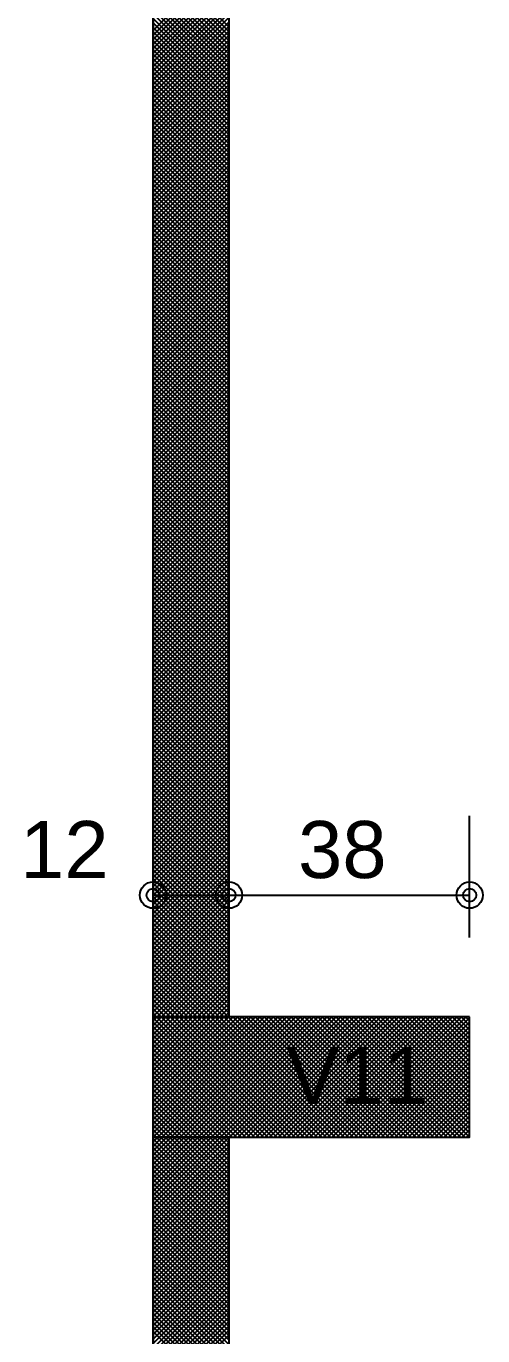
# Model space of a CAD drawing. Extents: x 0 to 119, y 0 to 84.
# Drawn here: x 12.28 to 13.722, y 46.363 to 50.496 of the extents above; entities that cross this region are included whole.
import ezdxf

# ---------------------------------------------------------------- set-up
doc = ezdxf.new("R2010")
doc.units = 0
doc.header["$MEASUREMENT"] = 0
for name, color, linetype in [('29', 9, 'CONTINUOUS'), ('3', 7, 'CONTINUOUS'), ('32', 250, 'CONTINUOUS'), ('6', 178, 'CONTINUOUS')]:
    doc.layers.add(name, color=color, linetype=linetype)
doc.styles.add('TQS_ARIAL', font='arial.ttf')

msp = doc.modelspace()

# ---------------------------------------------------------------- linework, layer by layer
at = {"layer": '29', "color": 9, "linetype": 'Continuous'}
for p, q in [((12.6805, 50.732836), (12.9205, 50.492836)), ((12.6805, 50.482429), (12.9205, 50.722429)), ((12.6805, 50.718694), (12.9205, 50.478694)), ((12.6805, 50.468287), (12.9205, 50.708287)), ((12.6805, 50.704552), (12.9205, 50.464552)), ((12.6805, 50.454144), (12.9205, 50.694144)), ((12.6805, 50.69041), (12.9205, 50.45041)), ((12.6805, 50.440002), (12.9205, 50.680002)), ((12.6805, 50.676267), (12.9205, 50.436267)), ((12.6805, 50.42586), (12.9205, 50.66586)), ((12.6805, 50.662125), (12.9205, 50.422125)), ((12.6805, 50.411718), (12.9205, 50.651718)), ((12.6805, 50.647983), (12.9205, 50.407983)), ((12.6805, 50.397576), (12.9205, 50.637576)), ((12.6805, 50.633841), (12.9205, 50.393841)), ((12.6805, 50.383434), (12.9205, 50.623434)), ((12.6805, 50.619699), (12.9205, 50.379699)), ((12.6805, 50.369292), (12.9205, 50.609292)), ((12.6805, 50.605557), (12.9205, 50.365557)), ((12.6805, 50.355149), (12.9205, 50.595149)), ((12.6805, 50.591415), (12.9205, 50.351415)), ((12.6805, 50.341007), (12.9205, 50.581007)), ((12.6805, 50.577273), (12.9205, 50.337273)), ((12.6805, 50.326865), (12.9205, 50.566865)), ((12.6805, 50.56313), (12.9205, 50.32313)), ((12.6805, 50.312723), (12.9205, 50.552723)), ((12.6805, 50.548988), (12.9205, 50.308988)), ((12.6805, 50.298581), (12.9205, 50.538581)), ((12.6805, 50.534846), (12.9205, 50.294846)), ((12.6805, 50.284439), (12.9205, 50.524439)), ((12.6805, 50.520704), (12.9205, 50.280704)), ((12.6805, 50.270297), (12.9205, 50.510297)), ((12.6805, 50.506562), (12.9205, 50.266562)), ((12.6805, 50.256154), (12.9205, 50.496154)), ((12.6805, 50.49242), (12.9205, 50.25242)), ((12.6805, 50.242012), (12.9205, 50.482012)), ((12.6805, 50.478278), (12.9205, 50.238278)), ((12.6805, 50.22787), (12.9205, 50.46787)), ((12.6805, 50.464135), (12.9205, 50.224135)), ((12.6805, 50.213728), (12.9205, 50.453728)), ((12.6805, 50.449993), (12.9205, 50.209993)), ((12.6805, 50.199586), (12.9205, 50.439586)), ((12.6805, 50.435851), (12.9205, 50.195851)), ((12.6805, 50.185444), (12.9205, 50.425444)), ((12.6805, 50.421709), (12.9205, 50.181709)), ((12.6805, 50.171302), (12.9205, 50.411302)), ((12.6805, 50.407567), (12.9205, 50.167567)), ((12.6805, 50.15716), (12.9205, 50.39716)), ((12.6805, 50.393425), (12.9205, 50.153425)), ((12.6805, 50.143017), (12.9205, 50.383017)), ((12.6805, 50.379283), (12.9205, 50.139283)), ((12.6805, 50.128875), (12.9205, 50.368875)), ((12.6805, 50.36514), (12.9205, 50.12514)), ((12.6805, 50.114733), (12.9205, 50.354733)), ((12.6805, 50.350998), (12.9205, 50.110998)), ((12.6805, 50.100591), (12.9205, 50.340591)), ((12.6805, 50.336856), (12.9205, 50.096856)), ((12.6805, 50.086449), (12.9205, 50.326449)), ((12.6805, 50.322714), (12.9205, 50.082714)), ((12.6805, 50.072307), (12.9205, 50.312307)), ((12.6805, 50.308572), (12.9205, 50.068572)), ((12.6805, 50.058165), (12.9205, 50.298165)), ((12.6805, 50.29443), (12.9205, 50.05443)), ((12.6805, 50.044022), (12.9205, 50.284022)), ((12.6805, 50.280288), (12.9205, 50.040288)), ((12.6805, 50.02988), (12.9205, 50.26988)), ((12.6805, 50.266146), (12.9205, 50.026146)), ((12.6805, 50.015738), (12.9205, 50.255738)), ((12.6805, 50.252003), (12.9205, 50.012003)), ((12.6805, 50.001596), (12.9205, 50.241596)), ((12.6805, 50.237861), (12.9205, 49.997861)), ((12.6805, 49.987454), (12.9205, 50.227454)), ((12.6805, 50.223719), (12.9205, 49.983719)), ((12.6805, 49.973312), (12.9205, 50.213312)), ((12.6805, 50.209577), (12.9205, 49.969577)), ((12.6805, 49.95917), (12.9205, 50.19917)), ((12.6805, 50.195435), (12.9205, 49.955435)), ((12.6805, 49.945027), (12.9205, 50.185027)), ((12.6805, 50.181293), (12.9205, 49.941293)), ((12.6805, 49.930885), (12.9205, 50.170885)), ((12.6805, 50.167151), (12.9205, 49.927151)), ((12.6805, 49.916743), (12.9205, 50.156743)), ((12.6805, 50.153008), (12.9205, 49.913008)), ((12.6805, 49.902601), (12.9205, 50.142601)), ((12.6805, 50.138866), (12.9205, 49.898866)), ((12.6805, 49.888459), (12.9205, 50.128459)), ((12.6805, 50.124724), (12.9205, 49.884724)), ((12.6805, 49.874317), (12.9205, 50.114317)), ((12.6805, 50.110582), (12.9205, 49.870582)), ((12.6805, 49.860175), (12.9205, 50.100175)), ((12.6805, 50.09644), (12.9205, 49.85644)), ((12.6805, 49.846033), (12.9205, 50.086033)), ((12.6805, 50.082298), (12.9205, 49.842298)), ((12.6805, 49.83189), (12.9205, 50.07189)), ((12.6805, 50.068156), (12.9205, 49.828156)), ((12.6805, 49.817748), (12.9205, 50.057748)), ((12.6805, 50.054014), (12.9205, 49.814014)), ((12.6805, 49.803606), (12.9205, 50.043606)), ((12.6805, 50.039871), (12.9205, 49.799871)), ((12.6805, 49.789464), (12.9205, 50.029464)), ((12.6805, 50.025729), (12.9205, 49.785729)), ((12.6805, 49.775322), (12.9205, 50.015322)), ((12.6805, 50.011587), (12.9205, 49.771587)), ((12.6805, 49.76118), (12.9205, 50.00118)), ((12.6805, 49.997445), (12.9205, 49.757445)), ((12.6805, 49.747038), (12.9205, 49.987038)), ((12.6805, 49.983303), (12.9205, 49.743303)), ((12.6805, 49.732895), (12.9205, 49.972895)), ((12.6805, 49.969161), (12.9205, 49.729161)), ((12.6805, 49.718753), (12.9205, 49.958753)), ((12.6805, 49.955019), (12.9205, 49.715019)), ((12.6805, 49.704611), (12.9205, 49.944611)), ((12.6805, 49.940876), (12.9205, 49.700876)), ((12.6805, 49.690469), (12.9205, 49.930469)), ((12.6805, 49.926734), (12.9205, 49.686734)), ((12.6805, 49.676327), (12.9205, 49.916327)), ((12.6805, 49.912592), (12.9205, 49.672592)), ((12.6805, 49.662185), (12.9205, 49.902185)), ((12.6805, 49.89845), (12.9205, 49.65845)), ((12.6805, 49.648043), (12.9205, 49.888043)), ((12.6805, 49.884308), (12.9205, 49.644308)), ((12.6805, 49.633901), (12.9205, 49.873901)), ((12.6805, 49.870166), (12.9205, 49.630166)), ((12.6805, 49.619758), (12.9205, 49.859758)), ((12.6805, 49.856024), (12.9205, 49.616024)), ((12.6805, 49.605616), (12.9205, 49.845616)), ((12.6805, 49.841881), (12.9205, 49.601881)), ((12.6805, 49.591474), (12.9205, 49.831474)), ((12.6805, 49.827739), (12.9205, 49.587739)), ((12.6805, 49.577332), (12.9205, 49.817332)), ((12.6805, 49.813597), (12.9205, 49.573597)), ((12.6805, 49.56319), (12.9205, 49.80319)), ((12.6805, 49.799455), (12.9205, 49.559455)), ((12.6805, 49.549048), (12.9205, 49.789048)), ((12.6805, 49.785313), (12.9205, 49.545313)), ((12.6805, 49.534906), (12.9205, 49.774906)), ((12.6805, 49.771171), (12.9205, 49.531171)), ((12.6805, 49.520763), (12.9205, 49.760763)), ((12.6805, 49.757029), (12.9205, 49.517029)), ((12.6805, 49.506621), (12.9205, 49.746621)), ((12.6805, 49.742887), (12.9205, 49.502887)), ((12.6805, 49.492479), (12.9205, 49.732479)), ((12.6805, 49.728744), (12.9205, 49.488744)), ((12.6805, 49.478337), (12.9205, 49.718337)), ((12.6805, 49.714602), (12.9205, 49.474602)), ((12.6805, 49.464195), (12.9205, 49.704195)), ((12.6805, 49.70046), (12.9205, 49.46046)), ((12.6805, 49.450053), (12.9205, 49.690053)), ((12.6805, 49.686318), (12.9205, 49.446318)), ((12.6805, 49.435911), (12.9205, 49.675911)), ((12.6805, 49.672176), (12.9205, 49.432176)), ((12.6805, 49.421768), (12.9205, 49.661768)), ((12.6805, 49.658034), (12.9205, 49.418034)), ((12.6805, 49.407626), (12.9205, 49.647626)), ((12.6805, 49.643892), (12.9205, 49.403892)), ((12.6805, 49.393484), (12.9205, 49.633484)), ((12.6805, 49.629749), (12.9205, 49.389749)), ((12.6805, 49.379342), (12.9205, 49.619342)), ((12.6805, 49.615607), (12.9205, 49.375607)), ((12.6805, 49.3652), (12.9205, 49.6052)), ((12.6805, 49.601465), (12.9205, 49.361465)), ((12.6805, 49.351058), (12.9205, 49.591058)), ((12.6805, 49.587323), (12.9205, 49.347323)), ((12.6805, 49.336916), (12.9205, 49.576916)), ((12.6805, 49.573181), (12.9205, 49.333181)), ((12.6805, 49.322774), (12.9205, 49.562774)), ((12.6805, 49.559039), (12.9205, 49.319039)), ((12.6805, 49.308631), (12.9205, 49.548631)), ((12.6805, 49.544897), (12.9205, 49.304897)), ((12.6805, 49.294489), (12.9205, 49.534489)), ((12.6805, 49.530754), (12.9205, 49.290754)), ((12.6805, 49.280347), (12.9205, 49.520347)), ((12.6805, 49.516612), (12.9205, 49.276612)), ((12.6805, 49.266205), (12.9205, 49.506205)), ((12.6805, 49.50247), (12.9205, 49.26247)), ((12.6805, 49.252063), (12.9205, 49.492063)), ((12.6805, 49.488328), (12.9205, 49.248328)), ((12.6805, 49.237921), (12.9205, 49.477921)), ((12.6805, 49.474186), (12.9205, 49.234186)), ((12.6805, 49.223779), (12.9205, 49.463779)), ((12.6805, 49.460044), (12.9205, 49.220044)), ((12.6805, 49.209636), (12.9205, 49.449636)), ((12.6805, 49.445902), (12.9205, 49.205902)), ((12.6805, 49.195494), (12.9205, 49.435494)), ((12.6805, 49.43176), (12.9205, 49.19176)), ((12.6805, 49.181352), (12.9205, 49.421352)), ((12.6805, 49.417617), (12.9205, 49.177617)), ((12.6805, 49.16721), (12.9205, 49.40721)), ((12.6805, 49.403475), (12.9205, 49.163475)), ((12.6805, 49.153068), (12.9205, 49.393068)), ((12.6805, 49.389333), (12.9205, 49.149333)), ((12.6805, 49.138926), (12.9205, 49.378926)), ((12.6805, 49.375191), (12.9205, 49.135191)), ((12.6805, 49.124784), (12.9205, 49.364784)), ((12.6805, 49.361049), (12.9205, 49.121049)), ((12.6805, 49.110641), (12.9205, 49.350641)), ((12.6805, 49.346907), (12.9205, 49.106907)), ((12.6805, 49.096499), (12.9205, 49.336499)), ((12.6805, 49.332765), (12.9205, 49.092765)), ((12.6805, 49.082357), (12.9205, 49.322357)), ((12.6805, 49.318622), (12.9205, 49.078622)), ((12.6805, 49.068215), (12.9205, 49.308215)), ((12.6805, 49.30448), (12.9205, 49.06448)), ((12.6805, 49.054073), (12.9205, 49.294073)), ((12.6805, 49.290338), (12.9205, 49.050338)), ((12.6805, 49.039931), (12.9205, 49.279931)), ((12.6805, 49.276196), (12.9205, 49.036196)), ((12.6805, 49.025789), (12.9205, 49.265789)), ((12.6805, 49.262054), (12.9205, 49.022054)), ((12.6805, 49.011647), (12.9205, 49.251647)), ((12.6805, 49.247912), (12.9205, 49.007912)), ((12.6805, 48.997504), (12.9205, 49.237504)), ((12.6805, 49.23377), (12.9205, 48.99377)), ((12.6805, 48.983362), (12.9205, 49.223362)), ((12.6805, 49.219628), (12.9205, 48.979628)), ((12.6805, 48.96922), (12.9205, 49.20922)), ((12.6805, 49.205485), (12.9205, 48.965485)), ((12.6805, 48.955078), (12.9205, 49.195078)), ((12.6805, 49.191343), (12.9205, 48.951343)), ((12.6805, 48.940936), (12.9205, 49.180936)), ((12.6805, 49.177201), (12.9205, 48.937201)), ((12.6805, 48.926794), (12.9205, 49.166794)), ((12.6805, 49.163059), (12.9205, 48.923059)), ((12.6805, 48.912652), (12.9205, 49.152652)), ((12.6805, 49.148917), (12.9205, 48.908917)), ((12.6805, 48.898509), (12.9205, 49.138509)), ((12.6805, 49.134775), (12.9205, 48.894775)), ((12.6805, 48.884367), (12.9205, 49.124367)), ((12.6805, 49.120633), (12.9205, 48.880633)), ((12.6805, 48.870225), (12.9205, 49.110225)), ((12.6805, 49.10649), (12.9205, 48.86649)), ((12.6805, 48.856083), (12.9205, 49.096083)), ((12.6805, 49.092348), (12.9205, 48.852348)), ((12.6805, 48.841941), (12.9205, 49.081941)), ((12.6805, 49.078206), (12.9205, 48.838206)), ((12.6805, 48.827799), (12.9205, 49.067799)), ((12.6805, 49.064064), (12.9205, 48.824064)), ((12.6805, 48.813657), (12.9205, 49.053657)), ((12.6805, 49.049922), (12.9205, 48.809922)), ((12.6805, 48.799515), (12.9205, 49.039515)), ((12.6805, 49.03578), (12.9205, 48.79578)), ((12.6805, 48.785372), (12.9205, 49.025372)), ((12.6805, 49.021638), (12.9205, 48.781638)), ((12.6805, 48.77123), (12.9205, 49.01123)), ((12.6805, 49.007495), (12.9205, 48.767495)), ((12.6805, 48.757088), (12.9205, 48.997088)), ((12.6805, 48.993353), (12.9205, 48.753353)), ((12.6805, 48.742946), (12.9205, 48.982946)), ((12.6805, 48.979211), (12.9205, 48.739211)), ((12.6805, 48.728804), (12.9205, 48.968804)), ((12.6805, 48.965069), (12.9205, 48.725069)), ((12.6805, 48.714662), (12.9205, 48.954662)), ((12.6805, 48.950927), (12.9205, 48.710927)), ((12.6805, 48.70052), (12.9205, 48.94052)), ((12.6805, 48.936785), (12.9205, 48.696785)), ((12.6805, 48.686377), (12.9205, 48.926377)), ((12.6805, 48.922643), (12.9205, 48.682643)), ((12.6805, 48.672235), (12.9205, 48.912235)), ((12.6805, 48.908501), (12.9205, 48.668501)), ((12.6805, 48.658093), (12.9205, 48.898093)), ((12.6805, 48.894358), (12.9205, 48.654358)), ((12.6805, 48.643951), (12.9205, 48.883951)), ((12.6805, 48.880216), (12.9205, 48.640216)), ((12.6805, 48.629809), (12.9205, 48.869809)), ((12.6805, 48.866074), (12.9205, 48.626074)), ((12.6805, 48.615667), (12.9205, 48.855667)), ((12.6805, 48.851932), (12.9205, 48.611932)), ((12.6805, 48.601525), (12.9205, 48.841525)), ((12.6805, 48.83779), (12.9205, 48.59779)), ((12.6805, 48.587382), (12.9205, 48.827382)), ((12.6805, 48.823648), (12.9205, 48.583648)), ((12.6805, 48.57324), (12.9205, 48.81324)), ((12.6805, 48.809506), (12.9205, 48.569506)), ((12.6805, 48.559098), (12.9205, 48.799098)), ((12.6805, 48.795363), (12.9205, 48.555363)), ((12.6805, 48.544956), (12.9205, 48.784956)), ((12.6805, 48.781221), (12.9205, 48.541221)), ((12.6805, 48.530814), (12.9205, 48.770814)), ((12.6805, 48.767079), (12.9205, 48.527079)), ((12.6805, 48.516672), (12.9205, 48.756672)), ((12.6805, 48.752937), (12.9205, 48.512937)), ((12.6805, 48.50253), (12.9205, 48.74253)), ((12.6805, 48.738795), (12.9205, 48.498795)), ((12.6805, 48.488388), (12.9205, 48.728388)), ((12.6805, 48.724653), (12.9205, 48.484653)), ((12.6805, 48.474245), (12.9205, 48.714245)), ((12.6805, 48.710511), (12.9205, 48.470511)), ((12.6805, 48.460103), (12.9205, 48.700103)), ((12.6805, 48.696368), (12.9205, 48.456368)), ((12.6805, 48.445961), (12.9205, 48.685961)), ((12.6805, 48.682226), (12.9205, 48.442226)), ((12.6805, 48.431819), (12.9205, 48.671819)), ((12.6805, 48.668084), (12.9205, 48.428084)), ((12.6805, 48.417677), (12.9205, 48.657677)), ((12.6805, 48.653942), (12.9205, 48.413942)), ((12.6805, 48.403535), (12.9205, 48.643535)), ((12.6805, 48.6398), (12.9205, 48.3998)), ((12.6805, 48.389393), (12.9205, 48.629393)), ((12.6805, 48.625658), (12.9205, 48.385658)), ((12.6805, 48.37525), (12.9205, 48.61525)), ((12.6805, 48.611516), (12.9205, 48.371516)), ((12.6805, 48.361108), (12.9205, 48.601108)), ((12.6805, 48.597374), (12.9205, 48.357374)), ((12.6805, 48.346966), (12.9205, 48.586966)), ((12.6805, 48.583231), (12.9205, 48.343231)), ((12.6805, 48.332824), (12.9205, 48.572824)), ((12.6805, 48.569089), (12.9205, 48.329089)), ((12.6805, 48.318682), (12.9205, 48.558682)), ((12.6805, 48.554947), (12.9205, 48.314947)), ((12.6805, 48.30454), (12.9205, 48.54454)), ((12.6805, 48.540805), (12.9205, 48.300805)), ((12.6805, 48.290398), (12.9205, 48.530398)), ((12.6805, 48.526663), (12.9205, 48.286663)), ((12.6805, 48.276255), (12.9205, 48.516255)), ((12.6805, 48.512521), (12.9205, 48.272521)), ((12.6805, 48.262113), (12.9205, 48.502113)), ((12.6805, 48.498379), (12.9205, 48.258379)), ((12.6805, 48.247971), (12.9205, 48.487971)), ((12.6805, 48.484236), (12.9205, 48.244236)), ((12.6805, 48.233829), (12.9205, 48.473829)), ((12.6805, 48.470094), (12.9205, 48.230094)), ((12.6805, 48.219687), (12.9205, 48.459687)), ((12.6805, 48.455952), (12.9205, 48.215952)), ((12.6805, 48.205545), (12.9205, 48.445545)), ((12.6805, 48.44181), (12.9205, 48.20181)), ((12.6805, 48.191403), (12.9205, 48.431403)), ((12.6805, 48.427668), (12.9205, 48.187668)), ((12.6805, 48.177261), (12.9205, 48.417261)), ((12.6805, 48.413526), (12.9205, 48.173526)), ((12.6805, 48.163118), (12.9205, 48.403118)), ((12.6805, 48.399384), (12.9205, 48.159384)), ((12.6805, 48.148976), (12.9205, 48.388976)), ((12.6805, 48.385242), (12.9205, 48.145242)), ((12.6805, 48.134834), (12.9205, 48.374834)), ((12.6805, 48.371099), (12.9205, 48.131099)), ((12.6805, 48.120692), (12.9205, 48.360692)), ((12.6805, 48.356957), (12.9205, 48.116957)), ((12.6805, 48.10655), (12.9205, 48.34655)), ((12.6805, 48.342815), (12.9205, 48.102815)), ((12.6805, 48.092408), (12.9205, 48.332408)), ((12.6805, 48.328673), (12.9205, 48.088673)), ((12.6805, 48.078266), (12.9205, 48.318266)), ((12.6805, 48.314531), (12.9205, 48.074531)), ((12.6805, 48.064123), (12.9205, 48.304123)), ((12.6805, 48.300389), (12.9205, 48.060389)), ((12.6805, 48.049981), (12.9205, 48.289981)), ((12.6805, 48.286247), (12.9205, 48.046247)), ((12.6805, 48.035839), (12.9205, 48.275839)), ((12.6805, 48.272104), (12.9205, 48.032104)), ((12.6805, 48.021697), (12.9205, 48.261697)), ((12.6805, 48.257962), (12.9205, 48.017962)), ((12.6805, 48.007555), (12.9205, 48.247555)), ((12.6805, 48.24382), (12.9205, 48.00382)), ((12.6805, 47.993413), (12.9205, 48.233413)), ((12.6805, 48.229678), (12.9205, 47.989678)), ((12.6805, 47.979271), (12.9205, 48.219271)), ((12.6805, 48.215536), (12.9205, 47.975536)), ((12.6805, 47.965129), (12.9205, 48.205129)), ((12.6805, 48.201394), (12.9205, 47.961394)), ((12.6805, 47.950986), (12.9205, 48.190986)), ((12.6805, 48.187252), (12.9205, 47.947252)), ((12.6805, 47.936844), (12.9205, 48.176844)), ((12.6805, 48.173109), (12.9205, 47.933109)), ((12.6805, 47.922702), (12.9205, 48.162702)), ((12.6805, 48.158967), (12.9205, 47.918967)), ((12.6805, 47.90856), (12.9205, 48.14856)), ((12.6805, 48.144825), (12.9205, 47.904825)), ((12.6805, 47.894418), (12.9205, 48.134418)), ((12.6805, 48.130683), (12.9205, 47.890683)), ((12.6805, 47.880276), (12.9205, 48.120276)), ((12.6805, 48.116541), (12.9205, 47.876541)), ((12.6805, 47.866134), (12.9205, 48.106134)), ((12.6805, 48.102399), (12.9205, 47.862399)), ((12.6805, 47.851991), (12.9205, 48.091991)), ((12.6805, 48.088257), (12.9205, 47.848257)), ((12.6805, 47.837849), (12.9205, 48.077849)), ((12.6805, 48.074115), (12.9205, 47.834115)), ((12.6805, 47.823707), (12.9205, 48.063707)), ((12.6805, 48.059972), (12.9205, 47.819972)), ((12.6805, 47.809565), (12.9205, 48.049565)), ((12.6805, 48.04583), (12.9205, 47.80583)), ((12.6805, 47.795423), (12.9205, 48.035423)), ((12.6805, 48.031688), (12.9205, 47.791688)), ((12.6805, 47.781281), (12.9205, 48.021281)), ((12.6805, 48.017546), (12.9205, 47.777546)), ((12.6805, 47.767139), (12.9205, 48.007139)), ((12.6805, 48.003404), (12.9205, 47.763404)), ((12.6805, 47.752996), (12.9205, 47.992996)), ((12.6805, 47.989262), (12.9205, 47.749262)), ((12.6805, 47.738854), (12.9205, 47.978854)), ((12.6805, 47.97512), (12.9205, 47.73512)), ((12.6805, 47.724712), (12.9205, 47.964712)), ((12.6805, 47.960977), (12.9205, 47.720977)), ((12.6805, 47.71057), (12.9205, 47.95057)), ((12.6805, 47.946835), (12.9205, 47.706835)), ((12.6805, 47.696428), (12.9205, 47.936428)), ((12.6805, 47.932693), (12.9205, 47.692693)), ((12.6805, 47.682286), (12.9205, 47.922286)), ((12.6805, 47.918551), (12.9205, 47.678551)), ((12.6805, 47.668144), (12.9205, 47.908144)), ((12.6805, 47.904409), (12.9205, 47.664409)), ((12.6805, 47.654002), (12.9205, 47.894002)), ((12.6805, 47.890267), (12.9205, 47.650267)), ((12.6805, 47.639859), (12.9205, 47.879859)), ((12.6805, 47.876125), (12.9205, 47.636125)), ((12.6805, 47.625717), (12.9205, 47.865717)), ((12.6805, 47.861982), (12.9205, 47.621982)), ((12.6805, 47.611575), (12.9205, 47.851575)), ((12.6805, 47.84784), (12.9205, 47.60784)), ((12.6805, 47.597433), (12.9205, 47.837433)), ((12.6805, 47.833698), (12.9205, 47.593698)), ((12.6805, 47.583291), (12.9205, 47.823291)), ((12.6805, 47.819556), (12.9205, 47.579556)), ((12.6805, 47.569149), (12.9205, 47.809149)), ((12.6805, 47.805414), (12.9205, 47.565414)), ((12.6805, 47.555007), (12.9205, 47.795007)), ((12.6805, 47.791272), (12.9205, 47.551272)), ((12.6805, 47.540864), (12.9205, 47.780864)), ((12.6805, 47.77713), (12.9205, 47.53713)), ((12.6805, 47.526722), (12.9205, 47.766722)), ((12.6805, 47.762988), (12.9205, 47.522988)), ((12.6805, 47.51258), (12.9205, 47.75258)), ((12.6805, 47.748845), (12.9205, 47.508845)), ((12.6805, 47.498438), (12.9205, 47.738438)), ((12.6805, 47.734703), (12.9205, 47.494703)), ((12.6805, 47.484296), (12.9205, 47.724296)), ((12.6805, 47.720561), (12.9205, 47.480561)), ((12.6805, 47.470154), (12.9205, 47.710154)), ((12.6805, 47.706419), (12.9205, 47.466419)), ((12.6805, 47.456012), (12.9205, 47.696012)), ((12.6805, 47.692277), (12.9205, 47.452277)), ((12.6805, 47.441869), (12.9205, 47.681869)), ((12.6805, 47.678135), (12.9205, 47.438135)), ((12.6805, 47.427727), (12.9205, 47.667727)), ((12.6805, 47.663993), (12.9205, 47.423993)), ((12.6805, 47.413585), (12.9205, 47.653585)), ((12.6805, 47.64985), (12.9205, 47.40985)), ((12.6805, 47.399443), (12.9205, 47.639443)), ((12.6805, 47.635708), (12.9205, 47.395708)), ((12.6805, 47.385301), (12.9205, 47.625301)), ((12.6805, 47.621566), (12.9205, 47.381566)), ((12.6805, 47.371159), (12.9205, 47.611159)), ((12.6805, 47.607424), (12.918044, 47.36988)), ((12.6805, 47.593282), (12.903902, 47.36988)), ((12.6805, 47.57914), (12.88976, 47.36988)), ((12.693363, 47.36988), (12.9205, 47.597017)), ((12.707506, 47.36988), (12.9205, 47.582875)), ((12.6805, 47.564998), (12.875618, 47.36988)), ((12.6805, 47.550856), (12.861476, 47.36988)), ((12.6805, 47.536713), (12.847333, 47.36988)), ((12.721648, 47.36988), (12.9205, 47.568732)), ((12.73579, 47.36988), (12.9205, 47.55459)), ((12.749932, 47.36988), (12.9205, 47.540448)), ((12.6805, 47.522571), (12.833191, 47.36988)), ((12.6805, 47.508429), (12.819049, 47.36988)), ((12.6805, 47.494287), (12.804907, 47.36988)), ((12.764074, 47.36988), (12.9205, 47.526306)), ((12.778216, 47.36988), (12.9205, 47.512164)), ((12.792358, 47.36988), (12.9205, 47.498022)), ((12.6805, 47.480145), (12.790765, 47.36988)), ((12.6805, 47.466003), (12.776623, 47.36988)), ((12.6805, 47.451861), (12.762481, 47.36988)), ((12.806501, 47.36988), (12.9205, 47.48388)), ((12.820643, 47.36988), (12.9205, 47.469737)), ((12.834785, 47.36988), (12.9205, 47.455595)), ((12.6805, 47.437718), (12.748339, 47.36988)), ((12.6805, 47.423576), (12.734196, 47.36988)), ((12.6805, 47.409434), (12.720054, 47.36988)), ((12.848927, 47.36988), (12.9205, 47.441453)), ((12.863069, 47.36988), (12.9205, 47.427311)), ((12.877211, 47.36988), (12.9205, 47.413169)), ((12.6805, 47.395292), (12.705912, 47.36988)), ((12.6805, 47.38115), (12.69177, 47.36988)), ((12.6805, 46.98988), (13.061059, 47.36988)), ((12.6805, 47.003463), (13.046917, 47.36988)), ((12.6805, 47.017605), (13.032775, 47.36988)), ((12.6805, 47.031748), (13.018633, 47.36988)), ((12.6805, 47.04589), (13.00449, 47.36988)), ((12.6805, 47.060032), (12.990348, 47.36988)), ((12.6805, 47.074174), (12.976206, 47.36988)), ((12.6805, 47.088316), (12.962064, 47.36988)), ((12.6805, 47.102458), (12.947922, 47.36988)), ((12.6805, 47.1166), (12.93378, 47.36988)), ((12.6805, 47.130742), (12.919638, 47.36988)), ((12.6805, 47.144885), (12.905495, 47.36988)), ((12.6805, 47.159027), (12.891353, 47.36988)), ((12.6805, 47.173169), (12.877211, 47.36988)), ((12.6805, 47.187311), (12.863069, 47.36988)), ((12.6805, 47.201453), (12.848927, 47.36988)), ((12.6805, 47.215595), (12.834785, 47.36988)), ((12.6805, 47.229737), (12.820643, 47.36988)), ((12.6805, 47.24388), (12.806501, 47.36988)), ((12.6805, 47.258022), (12.792358, 47.36988)), ((12.6805, 47.272164), (12.778216, 47.36988)), ((12.6805, 47.286306), (12.764074, 47.36988)), ((12.6805, 47.300448), (12.749932, 47.36988)), ((12.6805, 47.31459), (12.73579, 47.36988)), ((12.6805, 47.328732), (12.721648, 47.36988)), ((12.6805, 47.342875), (12.707506, 47.36988)), ((12.6805, 47.357017), (12.693363, 47.36988)), ((12.6805, 47.367008), (13.057628, 46.98988)), ((12.69177, 47.36988), (13.07177, 46.98988)), ((12.695201, 46.98988), (13.075201, 47.36988)), ((12.705912, 47.36988), (13.085912, 46.98988)), ((12.709343, 46.98988), (13.089343, 47.36988)), ((12.720054, 47.36988), (13.100054, 46.98988)), ((12.723485, 46.98988), (13.103485, 47.36988)), ((12.734196, 47.36988), (13.114196, 46.98988)), ((12.737628, 46.98988), (13.117628, 47.36988)), ((12.748339, 47.36988), (13.128339, 46.98988)), ((12.75177, 46.98988), (13.13177, 47.36988)), ((12.762481, 47.36988), (13.142481, 46.98988)), ((12.765912, 46.98988), (13.145912, 47.36988)), ((12.776623, 47.36988), (13.156623, 46.98988)), ((12.780054, 46.98988), (13.160054, 47.36988)), ((12.790765, 47.36988), (13.170765, 46.98988)), ((12.794196, 46.98988), (13.174196, 47.36988)), ((12.804907, 47.36988), (13.184907, 46.98988)), ((12.808338, 46.98988), (13.188338, 47.36988)), ((12.819049, 47.36988), (13.199049, 46.98988)), ((12.82248, 46.98988), (13.20248, 47.36988)), ((12.833191, 47.36988), (13.213191, 46.98988)), ((12.836622, 46.98988), (13.216622, 47.36988)), ((12.847333, 47.36988), (13.227333, 46.98988)), ((12.850765, 46.98988), (13.230765, 47.36988)), ((12.861476, 47.36988), (13.241476, 46.98988)), ((12.864907, 46.98988), (13.244907, 47.36988)), ((12.875618, 47.36988), (13.255618, 46.98988)), ((12.879049, 46.98988), (13.259049, 47.36988)), ((12.88976, 47.36988), (13.26976, 46.98988)), ((12.891353, 47.36988), (12.9205, 47.399027)), ((12.893191, 46.98988), (13.273191, 47.36988)), ((12.903902, 47.36988), (13.283902, 46.98988)), ((12.905495, 47.36988), (12.9205, 47.384885)), ((12.907333, 46.98988), (13.287333, 47.36988)), ((12.918044, 47.36988), (13.298044, 46.98988)), ((12.921475, 46.98988), (13.301475, 47.36988)), ((12.932186, 47.36988), (13.312186, 46.98988)), ((12.935617, 46.98988), (13.315617, 47.36988)), ((12.946328, 47.36988), (13.326328, 46.98988)), ((12.94976, 46.98988), (13.32976, 47.36988)), ((12.960471, 47.36988), (13.340471, 46.98988)), ((12.963902, 46.98988), (13.343902, 47.36988)), ((12.974613, 47.36988), (13.354613, 46.98988)), ((12.978044, 46.98988), (13.358044, 47.36988)), ((12.988755, 47.36988), (13.368755, 46.98988)), ((12.992186, 46.98988), (13.372186, 47.36988)), ((13.002897, 47.36988), (13.382897, 46.98988)), ((13.006328, 46.98988), (13.386328, 47.36988)), ((13.017039, 47.36988), (13.397039, 46.98988)), ((13.02047, 46.98988), (13.40047, 47.36988)), ((13.031181, 47.36988), (13.411181, 46.98988)), ((13.034612, 46.98988), (13.414612, 47.36988)), ((13.045323, 47.36988), (13.425323, 46.98988)), ((13.048755, 46.98988), (13.428755, 47.36988)), ((13.059466, 47.36988), (13.439466, 46.98988)), ((13.062897, 46.98988), (13.442897, 47.36988)), ((13.073608, 47.36988), (13.453608, 46.98988)), ((13.077039, 46.98988), (13.457039, 47.36988)), ((13.08775, 47.36988), (13.46775, 46.98988)), ((13.091181, 46.98988), (13.471181, 47.36988)), ((13.101892, 47.36988), (13.481892, 46.98988)), ((13.105323, 46.98988), (13.485323, 47.36988)), ((13.116034, 47.36988), (13.496034, 46.98988)), ((13.119465, 46.98988), (13.499465, 47.36988)), ((13.130176, 47.36988), (13.510176, 46.98988)), ((13.133607, 46.98988), (13.513607, 47.36988)), ((13.144318, 47.36988), (13.524318, 46.98988)), ((13.147749, 46.98988), (13.527749, 47.36988)), ((13.15846, 47.36988), (13.53846, 46.98988)), ((13.161892, 46.98988), (13.541892, 47.36988)), ((13.172603, 47.36988), (13.552603, 46.98988)), ((13.176034, 46.98988), (13.556034, 47.36988)), ((13.186745, 47.36988), (13.566745, 46.98988)), ((13.190176, 46.98988), (13.570176, 47.36988)), ((13.200887, 47.36988), (13.580887, 46.98988)), ((13.204318, 46.98988), (13.584318, 47.36988)), ((13.215029, 47.36988), (13.595029, 46.98988)), ((13.21846, 46.98988), (13.59846, 47.36988)), ((13.229171, 47.36988), (13.609171, 46.98988)), ((13.232602, 46.98988), (13.612602, 47.36988)), ((13.243313, 47.36988), (13.623313, 46.98988)), ((13.246744, 46.98988), (13.626744, 47.36988)), ((13.257455, 47.36988), (13.637455, 46.98988)), ((13.260887, 46.98988), (13.640887, 47.36988)), ((13.271598, 47.36988), (13.651598, 46.98988)), ((13.275029, 46.98988), (13.655029, 47.36988)), ((13.28574, 47.36988), (13.66574, 46.98988)), ((13.289171, 46.98988), (13.669171, 47.36988)), ((13.299882, 47.36988), (13.6805, 46.98988)), ((13.303313, 46.98988), (13.6805, 47.367067)), ((13.314024, 47.36988), (13.6805, 47.003404)), ((13.328166, 47.36988), (13.6805, 47.017546)), ((13.342308, 47.36988), (13.6805, 47.031688)), ((13.35645, 47.36988), (13.6805, 47.04583)), ((13.370593, 47.36988), (13.6805, 47.059972)), ((13.384735, 47.36988), (13.6805, 47.074115)), ((13.398877, 47.36988), (13.6805, 47.088257)), ((13.413019, 47.36988), (13.6805, 47.102399)), ((13.427161, 47.36988), (13.6805, 47.116541)), ((13.441303, 47.36988), (13.6805, 47.130683)), ((13.455445, 47.36988), (13.6805, 47.144825)), ((13.469587, 47.36988), (13.6805, 47.158967)), ((13.48373, 47.36988), (13.6805, 47.173109)), ((13.497872, 47.36988), (13.6805, 47.187252)), ((13.512014, 47.36988), (13.6805, 47.201394)), ((13.526156, 47.36988), (13.6805, 47.215536)), ((13.540298, 47.36988), (13.6805, 47.229678)), ((13.55444, 47.36988), (13.6805, 47.24382)), ((13.568582, 47.36988), (13.6805, 47.257962)), ((13.582725, 47.36988), (13.6805, 47.272104)), ((13.596867, 47.36988), (13.6805, 47.286247)), ((13.611009, 47.36988), (13.6805, 47.300389)), ((13.625151, 47.36988), (13.6805, 47.314531)), ((13.639293, 47.36988), (13.6805, 47.328673)), ((13.653435, 47.36988), (13.6805, 47.342815)), ((13.667577, 47.36988), (13.6805, 47.356957)), ((12.6805, 47.352866), (13.043486, 46.98988)), ((12.6805, 47.338723), (13.029344, 46.98988)), ((13.317455, 46.98988), (13.6805, 47.352925)), ((13.331597, 46.98988), (13.6805, 47.338783)), ((12.6805, 47.324581), (13.015201, 46.98988)), ((12.6805, 47.310439), (13.001059, 46.98988)), ((12.6805, 47.296297), (12.986917, 46.98988)), ((13.345739, 46.98988), (13.6805, 47.324641)), ((13.359881, 46.98988), (13.6805, 47.310499)), ((13.374024, 46.98988), (13.6805, 47.296356)), ((12.6805, 47.282155), (12.972775, 46.98988)), ((12.6805, 47.268013), (12.958633, 46.98988)), ((12.6805, 47.253871), (12.944491, 46.98988)), ((13.388166, 46.98988), (13.6805, 47.282214)), ((13.402308, 46.98988), (13.6805, 47.268072)), ((13.41645, 46.98988), (13.6805, 47.25393)), ((12.6805, 47.239729), (12.930349, 46.98988)), ((12.6805, 47.225586), (12.916207, 46.98988)), ((12.6805, 47.211444), (12.902064, 46.98988)), ((13.430592, 46.98988), (13.6805, 47.239788)), ((13.444734, 46.98988), (13.6805, 47.225646)), ((13.458876, 46.98988), (13.6805, 47.211504)), ((12.6805, 47.197302), (12.887922, 46.98988)), ((12.6805, 47.18316), (12.87378, 46.98988)), ((12.6805, 47.169018), (12.859638, 46.98988)), ((13.473019, 46.98988), (13.6805, 47.197362)), ((13.487161, 46.98988), (13.6805, 47.183219)), ((13.501303, 46.98988), (13.6805, 47.169077)), ((12.6805, 47.154876), (12.845496, 46.98988)), ((12.6805, 47.140734), (12.831354, 46.98988)), ((12.6805, 47.126591), (12.817212, 46.98988)), ((13.515445, 46.98988), (13.6805, 47.154935)), ((13.529587, 46.98988), (13.6805, 47.140793)), ((13.543729, 46.98988), (13.6805, 47.126651)), ((12.6805, 47.112449), (12.803069, 46.98988)), ((12.6805, 47.098307), (12.788927, 46.98988)), ((12.6805, 47.084165), (12.774785, 46.98988)), ((13.557871, 46.98988), (13.6805, 47.112509)), ((13.572014, 46.98988), (13.6805, 47.098367)), ((13.586156, 46.98988), (13.6805, 47.084224)), ((12.6805, 47.070023), (12.760643, 46.98988)), ((12.6805, 47.055881), (12.746501, 46.98988)), ((12.6805, 47.041739), (12.732359, 46.98988)), ((13.600298, 46.98988), (13.6805, 47.070082)), ((13.61444, 46.98988), (13.6805, 47.05594)), ((13.628582, 46.98988), (13.6805, 47.041798)), ((12.6805, 47.027596), (12.718217, 46.98988)), ((12.6805, 47.013454), (12.704074, 46.98988)), ((12.6805, 46.999312), (12.689932, 46.98988)), ((13.642724, 46.98988), (13.6805, 47.027656)), ((13.656866, 46.98988), (13.6805, 47.013514)), ((13.671008, 46.98988), (13.6805, 46.999372)), ((12.6805, 46.748905), (12.9205, 46.98988)), ((12.6805, 46.763047), (12.907333, 46.98988)), ((12.6805, 46.777189), (12.893191, 46.98988)), ((12.6805, 46.791331), (12.879049, 46.98988)), ((12.6805, 46.805473), (12.864907, 46.98988)), ((12.6805, 46.819616), (12.850765, 46.98988)), ((12.6805, 46.833758), (12.836622, 46.98988)), ((12.6805, 46.8479), (12.82248, 46.98988)), ((12.6805, 46.862042), (12.808338, 46.98988)), ((12.6805, 46.876184), (12.794196, 46.98988)), ((12.6805, 46.890326), (12.780054, 46.98988)), ((12.6805, 46.904468), (12.765912, 46.98988)), ((12.6805, 46.91861), (12.75177, 46.98988)), ((12.6805, 46.932753), (12.737628, 46.98988)), ((12.6805, 46.946895), (12.723485, 46.98988)), ((12.6805, 46.961037), (12.709343, 46.98988)), ((12.6805, 46.975179), (12.695201, 46.98988)), ((12.6805, 46.98517), (12.9205, 46.74517)), ((12.6805, 46.734763), (12.9205, 46.974763)), ((12.6805, 46.971028), (12.9205, 46.731028)), ((12.6805, 46.720621), (12.9205, 46.960621)), ((12.6805, 46.956886), (12.9205, 46.716886)), ((12.689932, 46.98988), (12.9205, 46.759312)), ((12.704074, 46.98988), (12.9205, 46.773454)), ((12.718217, 46.98988), (12.9205, 46.787596)), ((12.732359, 46.98988), (12.9205, 46.801739)), ((12.746501, 46.98988), (12.9205, 46.815881)), ((12.760643, 46.98988), (12.9205, 46.830023)), ((12.774785, 46.98988), (12.9205, 46.844165)), ((12.788927, 46.98988), (12.9205, 46.858307)), ((12.803069, 46.98988), (12.9205, 46.872449)), ((12.817212, 46.98988), (12.9205, 46.886591)), ((12.831354, 46.98988), (12.9205, 46.900734)), ((12.845496, 46.98988), (12.9205, 46.914876)), ((12.859638, 46.98988), (12.9205, 46.929018)), ((12.87378, 46.98988), (12.9205, 46.94316)), ((12.887922, 46.98988), (12.9205, 46.957302)), ((12.902064, 46.98988), (12.9205, 46.971444)), ((12.916207, 46.98988), (12.9205, 46.985586)), ((12.6805, 46.706478), (12.9205, 46.946478)), ((12.6805, 46.942744), (12.9205, 46.702744)), ((12.6805, 46.692336), (12.9205, 46.932336)), ((12.6805, 46.928602), (12.9205, 46.688602)), ((12.6805, 46.678194), (12.9205, 46.918194)), ((12.6805, 46.914459), (12.9205, 46.674459)), ((12.6805, 46.664052), (12.9205, 46.904052)), ((12.6805, 46.900317), (12.9205, 46.660317)), ((12.6805, 46.64991), (12.9205, 46.88991)), ((12.6805, 46.886175), (12.9205, 46.646175)), ((12.6805, 46.635768), (12.9205, 46.875768)), ((12.6805, 46.872033), (12.9205, 46.632033)), ((12.6805, 46.621626), (12.9205, 46.861626)), ((12.6805, 46.857891), (12.9205, 46.617891)), ((12.6805, 46.607483), (12.9205, 46.847483)), ((12.6805, 46.843749), (12.9205, 46.603749)), ((12.6805, 46.593341), (12.9205, 46.833341)), ((12.6805, 46.829607), (12.9205, 46.589607)), ((12.6805, 46.579199), (12.9205, 46.819199)), ((12.6805, 46.815464), (12.9205, 46.575464)), ((12.6805, 46.565057), (12.9205, 46.805057)), ((12.6805, 46.801322), (12.9205, 46.561322)), ((12.6805, 46.550915), (12.9205, 46.790915)), ((12.6805, 46.78718), (12.9205, 46.54718)), ((12.6805, 46.536773), (12.9205, 46.776773)), ((12.6805, 46.773038), (12.9205, 46.533038)), ((12.6805, 46.522631), (12.9205, 46.762631)), ((12.6805, 46.758896), (12.9205, 46.518896)), ((12.6805, 46.508489), (12.9205, 46.748489)), ((12.6805, 46.744754), (12.9205, 46.504754)), ((12.6805, 46.494346), (12.9205, 46.734346)), ((12.6805, 46.730612), (12.9205, 46.490612)), ((12.6805, 46.480204), (12.9205, 46.720204)), ((12.6805, 46.716469), (12.9205, 46.476469)), ((12.6805, 46.466062), (12.9205, 46.706062)), ((12.6805, 46.702327), (12.9205, 46.462327)), ((12.6805, 46.45192), (12.9205, 46.69192)), ((12.6805, 46.688185), (12.9205, 46.448185)), ((12.6805, 46.437778), (12.9205, 46.677778)), ((12.6805, 46.674043), (12.9205, 46.434043)), ((12.6805, 46.423636), (12.9205, 46.663636)), ((12.6805, 46.659901), (12.9205, 46.419901)), ((12.6805, 46.409494), (12.9205, 46.649494)), ((12.6805, 46.645759), (12.9205, 46.405759)), ((12.6805, 46.395351), (12.9205, 46.635351)), ((12.6805, 46.631617), (12.9205, 46.391617)), ((12.6805, 46.381209), (12.9205, 46.621209)), ((12.6805, 46.617475), (12.9205, 46.377475)), ((12.6805, 46.367067), (12.9205, 46.607067)), ((12.6805, 46.603332), (12.9205, 46.363332)), ((12.6805, 46.352925), (12.9205, 46.592925)), ((12.6805, 46.58919), (12.9205, 46.34919)), ((12.6805, 46.338783), (12.9205, 46.578783)), ((12.6805, 46.575048), (12.9205, 46.335048)), ((12.6805, 46.324641), (12.9205, 46.564641)), ((12.6805, 46.560906), (12.9205, 46.320906)), ((12.6805, 46.310499), (12.9205, 46.550499)), ((12.6805, 46.546764), (12.9205, 46.306764)), ((12.6805, 46.296356), (12.9205, 46.536356)), ((12.6805, 46.532622), (12.9205, 46.292622)), ((12.6805, 46.282214), (12.9205, 46.522214)), ((12.6805, 46.51848), (12.9205, 46.27848)), ((12.6805, 46.268072), (12.9205, 46.508072)), ((12.6805, 46.504337), (12.9205, 46.264337)), ((12.6805, 46.25393), (12.9205, 46.49393)), ((12.6805, 46.490195), (12.9205, 46.250195)), ((12.6805, 46.239788), (12.9205, 46.479788)), ((12.6805, 46.476053), (12.9205, 46.236053)), ((12.6805, 46.225646), (12.9205, 46.465646)), ((12.6805, 46.461911), (12.9205, 46.221911)), ((12.6805, 46.211504), (12.9205, 46.451504)), ((12.6805, 46.447769), (12.9205, 46.207769)), ((12.6805, 46.197362), (12.9205, 46.437362)), ((12.6805, 46.433627), (12.9205, 46.193627)), ((12.6805, 46.183219), (12.9205, 46.423219)), ((12.6805, 46.419485), (12.9205, 46.179485)), ((12.6805, 46.169077), (12.9205, 46.409077)), ((12.6805, 46.405343), (12.9205, 46.165343)), ((12.6805, 46.154935), (12.9205, 46.394935)), ((12.6805, 46.3912), (12.9205, 46.1512)), ((12.6805, 46.140793), (12.9205, 46.380793)), ((12.6805, 46.377058), (12.9205, 46.137058)), ((12.6805, 46.126651), (12.9205, 46.366651))]:
    msp.add_line(p, q, dxfattribs=at)
for points in [[(12.9205, 53.589893), (12.6805, 53.589893), (12.6805, 47.36988), (12.9205, 47.36988), (12.9205, 53.589893)], [(13.6805, 47.36988), (12.6805, 47.36988), (12.6805, 46.98988), (13.6805, 46.98988), (13.6805, 47.36988)], [(12.9205, 46.98988), (12.6805, 46.98988), (12.6805, 42.21988), (12.9205, 42.21988), (12.9205, 46.98988)]]:
    msp.add_lwpolyline(points, dxfattribs=at)
at = {"layer": '3', "color": 7, "linetype": 'Continuous'}
msp.add_line((12.6805, 33.255544), (12.6805, 76.943834), dxfattribs=at)
at = {"layer": '32', "color": 250, "linetype": 'Continuous'}
for p, q in [((12.6805, 47.61988), (12.6805, 48.00389)), ((12.9205, 47.61988), (12.9205, 48.00389)), ((12.9205, 47.61988), (12.9205, 48.00389)), ((13.6805, 47.61988), (13.6805, 48.00389)), ((12.6805, 47.75389), (12.9205, 47.75389)), ((12.9205, 47.75389), (13.6805, 47.75389)), ((12.6805, 47.36988), (12.6805, 47.36988)), ((12.9205, 47.36988), (12.9205, 47.36988)), ((12.9205, 47.36988), (12.9205, 47.36988)), ((13.6805, 47.36988), (13.6805, 47.36988))]:
    msp.add_line(p, q, dxfattribs=at)
for centre, radius in [((12.6805, 47.75389), 0.041625), ((12.9205, 47.75389), 0.041625), ((12.9205, 47.75389), 0.041625), ((13.6805, 47.75389), 0.041625), ((12.6805, 47.75389), 0.02075), ((12.9205, 47.75389), 0.02075), ((12.9205, 47.75389), 0.02075), ((13.6805, 47.75389), 0.02075)]:
    msp.add_circle(centre, radius, dxfattribs=at)
at = {"layer": '6', "color": 178, "linetype": 'Continuous'}
for p, q in [((12.6805, 53.969893), (12.6805, 47.36988)), ((12.9205, 47.36988), (12.9205, 53.589893)), ((12.6805, 47.36988), (12.6805, 47.36988)), ((12.6805, 47.36988), (12.6805, 46.98988)), ((13.6805, 47.36988), (12.9205, 47.36988)), ((13.6805, 46.98988), (13.6805, 47.36988)), ((12.6805, 46.98988), (12.6805, 46.98988)), ((12.6805, 46.98988), (12.6805, 41.83988)), ((12.9205, 42.21988), (12.9205, 46.98988)), ((12.9205, 46.98988), (13.6805, 46.98988))]:
    msp.add_line(p, q, dxfattribs=at)

# ---------------------------------------------------------------- texts
at = {"layer": '32', "color": 250, "linetype": 'Continuous', "style": 'TQS_ARIAL'}
for s, p in [('12', (12.2605, 47.80789)), ('38', (13.1385, 47.80789)), ('V11', (13.101181, 47.095209))]:
    msp.add_text(s, height=0.18, dxfattribs=at).set_placement(p)

doc.saveas('drawing.dxf')
